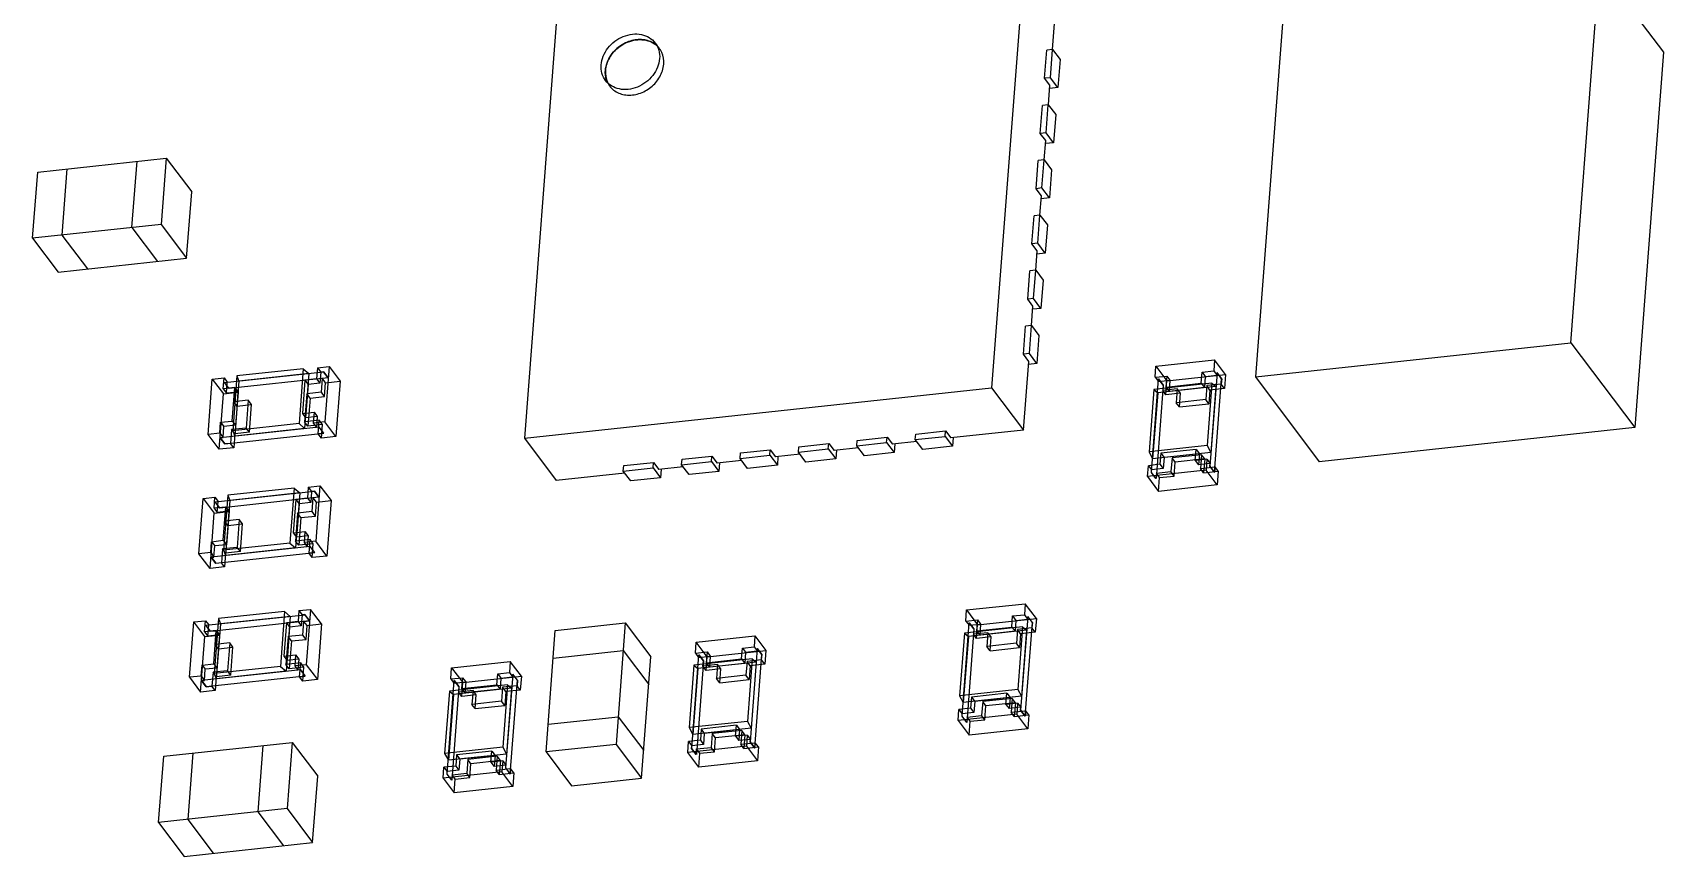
# Model space of a CAD drawing. Header units: millimetres. Extents: x 0 to 594, y 0 to 420.
# Drawn here: x 91.92 to 105, y 117.7 to 124.31 of the extents above; entities that cross this region are included whole.
import ezdxf

# ---------------------------------------------------------------- set-up
doc = ezdxf.new("R2010")
doc.units = ezdxf.units.MM
doc.header["$LTSCALE"] = 32.67
doc.layers.get('0').update_dxf_attribs({"linetype": 'CONTINUOUS'})

msp = doc.modelspace()

# ---------------------------------------------------------------- linework, layer by layer
at = {"color": 7, "linetype": 'CONTINUOUS'}
for p, q in [((99.885, 125), (99.614, 121.456)), ((104.261, 121.816), (104.492, 124.828)), ((104.492, 124.828), (105.004, 124.148)), ((96.136, 124.595), (95.865, 121.052)), ((100.104, 124.169), (100.141, 124.66)), ((101.961, 124.554), (101.731, 121.543)), ((100.039, 123.939), (100.056, 124.165)), ((100.103, 124.17), (100.056, 124.165)), ((100.086, 123.944), (100.103, 124.17)), ((100.103, 124.17), (100.163, 124.091)), ((100.163, 124.091), (100.146, 123.865)), ((105.004, 124.148), (104.774, 121.137)), ((100.086, 123.944), (100.039, 123.939)), ((100.082, 123.883), (100.039, 123.939)), ((100.146, 123.865), (100.086, 123.944)), ((100.07, 123.727), (100.082, 123.883)), ((100.146, 123.865), (100.08, 123.858)), ((100.005, 123.496), (100.023, 123.722)), ((100.069, 123.727), (100.023, 123.722)), ((100.052, 123.501), (100.069, 123.727)), ((100.069, 123.727), (100.129, 123.648)), ((100.129, 123.648), (100.112, 123.422)), ((100.052, 123.501), (100.005, 123.496)), ((100.048, 123.44), (100.005, 123.496)), ((100.036, 123.284), (100.048, 123.44)), ((100.112, 123.422), (100.046, 123.415)), ((100.112, 123.422), (100.052, 123.501)), ((91.96, 123.187), (92.991, 123.299)), ((92.716, 122.742), (92.757, 123.273)), ((92.991, 123.299), (92.95, 122.767)), ((92.991, 123.299), (93.196, 123.027)), ((99.971, 123.053), (99.989, 123.279)), ((100.036, 123.284), (99.989, 123.279)), ((100.018, 123.059), (100.036, 123.284)), ((100.036, 123.284), (100.095, 123.205)), ((91.919, 122.656), (91.96, 123.187)), ((92.194, 123.213), (92.153, 122.681)), ((100.095, 123.205), (100.078, 122.979)), ((93.155, 122.496), (93.196, 123.027)), ((100.018, 123.059), (99.971, 123.053)), ((100.014, 122.997), (99.971, 123.053)), ((100.078, 122.979), (100.018, 123.059)), ((100.002, 122.841), (100.014, 122.997)), ((100.078, 122.979), (100.012, 122.972)), ((92.95, 122.767), (91.919, 122.656)), ((92.716, 122.742), (92.921, 122.47)), ((92.95, 122.767), (93.155, 122.496)), ((99.938, 122.611), (99.955, 122.836)), ((100.002, 122.841), (99.955, 122.836)), ((99.984, 122.616), (100.002, 122.841)), ((100.002, 122.841), (100.062, 122.762)), ((100.062, 122.762), (100.044, 122.536)), ((91.919, 122.656), (92.124, 122.384)), ((92.153, 122.681), (92.359, 122.41)), ((99.984, 122.616), (99.938, 122.611)), ((99.98, 122.554), (99.938, 122.611)), ((100.044, 122.536), (99.984, 122.616)), ((92.124, 122.384), (93.155, 122.496)), ((99.968, 122.398), (99.98, 122.554)), ((100.044, 122.536), (99.978, 122.529)), ((99.904, 122.168), (99.921, 122.394)), ((99.968, 122.399), (99.921, 122.394)), ((99.951, 122.173), (99.968, 122.399)), ((99.968, 122.399), (100.028, 122.319)), ((100.028, 122.319), (100.01, 122.093)), ((99.951, 122.173), (99.904, 122.168)), ((99.946, 122.111), (99.904, 122.168)), ((99.934, 121.955), (99.946, 122.111)), ((100.01, 122.093), (99.945, 122.086)), ((100.01, 122.093), (99.951, 122.173)), ((99.934, 121.956), (99.887, 121.951)), ((99.917, 121.73), (99.934, 121.956)), ((99.934, 121.956), (99.994, 121.876)), ((99.87, 121.725), (99.887, 121.951)), ((99.994, 121.876), (99.976, 121.651)), ((99.917, 121.73), (99.87, 121.725)), ((99.913, 121.668), (99.87, 121.725)), ((99.976, 121.651), (99.917, 121.73)), ((101.731, 121.543), (104.261, 121.816)), ((104.261, 121.816), (104.774, 121.137)), ((93.458, 121.498), (94.253, 121.583)), ((94.09, 121.609), (93.559, 121.552)), ((94.136, 121.57), (93.575, 121.509)), ((94.09, 121.609), (94.057, 121.168)), ((94.09, 121.609), (94.136, 121.57)), ((94.136, 121.57), (94.102, 121.129)), ((94.231, 121.582), (94.224, 121.493)), ((94.253, 121.584), (94.231, 121.582)), ((94.29, 121.535), (94.253, 121.584)), ((94.253, 121.583), (94.29, 121.535)), ((99.87, 121.117), (99.913, 121.668)), ((99.976, 121.651), (99.911, 121.643)), ((101.423, 121.578), (101.365, 120.826)), ((101.424, 121.578), (101.422, 121.556)), ((101.46, 121.529), (101.423, 121.578)), ((101.461, 121.529), (101.424, 121.578)), ((93.458, 121.499), (93.481, 121.501)), ((93.495, 121.45), (93.458, 121.499)), ((93.495, 121.449), (93.458, 121.498)), ((93.474, 121.412), (93.481, 121.501)), ((94.29, 121.535), (93.495, 121.449)), ((93.541, 121.455), (93.495, 121.45)), ((93.559, 121.552), (93.526, 121.111)), ((93.541, 121.455), (93.533, 121.344)), ((93.575, 121.509), (93.542, 121.068)), ((93.559, 121.552), (93.575, 121.509)), ((94.13, 121.483), (94.11, 121.216)), ((94.224, 121.493), (94.13, 121.483)), ((94.236, 121.42), (94.244, 121.53)), ((94.29, 121.535), (94.244, 121.53)), ((95.865, 121.052), (99.614, 121.456)), ((99.614, 121.456), (99.87, 121.117)), ((100.915, 121.443), (100.877, 120.941)), ((100.897, 120.776), (100.954, 121.527)), ((101.382, 121.493), (100.915, 121.443)), ((100.915, 121.443), (100.947, 121.416)), ((100.991, 121.478), (100.934, 120.727)), ((101.414, 121.467), (100.947, 121.416)), ((100.953, 121.527), (100.952, 121.506)), ((100.952, 121.506), (101.045, 121.516)), ((100.99, 121.478), (100.953, 121.527)), ((100.954, 121.527), (100.991, 121.478)), ((100.99, 121.478), (100.987, 121.435)), ((101.104, 121.447), (100.987, 121.435)), ((101.045, 121.516), (101.039, 121.427)), ((101.322, 121.458), (101.039, 121.427)), ((101.104, 121.447), (101.096, 121.336)), ((101.329, 121.546), (101.322, 121.458)), ((101.329, 121.546), (101.422, 121.556)), ((101.34, 121.473), (101.332, 121.362)), ((101.457, 121.485), (101.34, 121.473)), ((101.382, 121.493), (101.343, 120.992)), ((101.414, 121.467), (101.373, 120.937)), ((101.382, 121.493), (101.414, 121.467)), ((101.402, 120.777), (101.46, 121.529)), ((101.461, 121.529), (101.457, 121.485)), ((101.731, 121.543), (102.243, 120.863)), ((93.568, 121.422), (93.474, 121.412)), ((93.65, 121.356), (93.533, 121.344)), ((93.568, 121.422), (93.547, 121.155)), ((93.65, 121.356), (93.633, 121.133)), ((94.119, 121.407), (94.101, 121.184)), ((94.236, 121.42), (94.119, 121.407)), ((100.947, 121.416), (100.906, 120.887)), ((101.332, 121.362), (101.096, 121.336)), ((94.219, 121.197), (94.101, 121.184)), ((94.203, 121.226), (94.11, 121.216)), ((94.203, 121.226), (94.197, 121.137)), ((94.21, 121.086), (94.219, 121.197)), ((94.219, 121.141), (93.424, 121.055)), ((93.424, 121.054), (93.447, 121.056)), ((93.424, 121.055), (93.461, 121.006)), ((93.461, 121.005), (93.424, 121.054)), ((93.447, 121.056), (93.454, 121.145)), ((93.547, 121.155), (93.454, 121.145)), ((93.461, 121.006), (94.256, 121.092)), ((93.516, 121.121), (93.507, 121.01)), ((93.633, 121.133), (93.516, 121.121)), ((94.057, 121.168), (93.526, 121.111)), ((93.526, 121.111), (93.542, 121.068)), ((94.102, 121.129), (93.542, 121.068)), ((94.057, 121.168), (94.102, 121.129)), ((94.219, 121.14), (94.197, 121.137)), ((94.256, 121.091), (94.21, 121.086)), ((94.256, 121.092), (94.219, 121.141)), ((94.256, 121.091), (94.219, 121.14)), ((95.865, 121.052), (96.121, 120.712)), ((98.536, 121.034), (98.775, 121.06)), ((98.772, 121.016), (98.775, 121.06)), ((98.775, 121.06), (98.818, 121.003)), ((99.002, 121.04), (99.005, 121.085)), ((99.002, 121.04), (99.241, 121.066)), ((99.062, 120.961), (99.002, 121.04)), ((99.005, 121.085), (99.244, 121.11)), ((99.241, 121.066), (99.244, 121.11)), ((99.241, 121.066), (99.301, 120.987)), ((99.244, 121.11), (99.287, 121.054)), ((99.87, 121.117), (99.287, 121.054)), ((99.306, 121.056), (99.301, 120.987)), ((104.774, 121.137), (102.243, 120.863)), ((93.507, 121.01), (93.461, 121.005)), ((97.131, 120.882), (97.37, 120.908)), ((97.366, 120.864), (97.37, 120.908)), ((97.37, 120.908), (97.412, 120.851)), ((97.596, 120.889), (97.599, 120.933)), ((97.596, 120.889), (97.835, 120.914)), ((97.599, 120.933), (97.838, 120.959)), ((97.835, 120.914), (97.838, 120.959)), ((97.835, 120.914), (97.895, 120.835)), ((97.838, 120.959), (97.881, 120.902)), ((98.077, 120.923), (97.881, 120.902)), ((98.064, 120.939), (98.068, 120.983)), ((98.064, 120.939), (98.303, 120.965)), ((98.124, 120.86), (98.064, 120.939)), ((98.068, 120.983), (98.307, 121.009)), ((98.303, 120.965), (98.307, 121.009)), ((98.303, 120.965), (98.363, 120.886)), ((98.307, 121.009), (98.35, 120.953)), ((98.545, 120.974), (98.35, 120.953)), ((98.369, 120.955), (98.363, 120.886)), ((98.533, 120.99), (98.536, 121.034)), ((98.533, 120.99), (98.772, 121.016)), ((98.593, 120.91), (98.533, 120.99)), ((98.832, 120.936), (98.593, 120.91)), ((98.772, 121.016), (98.832, 120.936)), ((99.014, 121.024), (98.818, 121.003)), ((98.837, 121.005), (98.832, 120.936)), ((99.301, 120.987), (99.062, 120.961)), ((101.343, 120.992), (100.877, 120.941)), ((100.877, 120.941), (100.906, 120.887)), ((101.373, 120.937), (100.906, 120.887)), ((101.281, 120.926), (100.998, 120.896)), ((101.298, 120.919), (101.062, 120.894)), ((101.281, 120.926), (101.274, 120.838)), ((101.298, 120.919), (101.289, 120.808)), ((101.343, 120.992), (101.373, 120.937)), ((96.658, 120.787), (96.662, 120.832)), ((96.658, 120.787), (96.898, 120.813)), ((96.718, 120.708), (96.658, 120.787)), ((96.662, 120.832), (96.901, 120.857)), ((96.898, 120.813), (96.901, 120.857)), ((96.898, 120.813), (96.957, 120.734)), ((96.901, 120.857), (96.944, 120.801)), ((97.139, 120.822), (96.944, 120.801)), ((96.963, 120.803), (96.957, 120.734)), ((97.127, 120.838), (97.131, 120.882)), ((97.127, 120.838), (97.366, 120.864)), ((97.187, 120.759), (97.127, 120.838)), ((97.426, 120.784), (97.187, 120.759)), ((97.366, 120.864), (97.426, 120.784)), ((97.608, 120.873), (97.412, 120.851)), ((97.431, 120.853), (97.426, 120.784)), ((97.656, 120.809), (97.596, 120.889)), ((97.895, 120.835), (97.656, 120.809)), ((97.9, 120.904), (97.895, 120.835)), ((98.363, 120.886), (98.124, 120.86)), ((100.896, 120.776), (100.898, 120.797)), ((100.991, 120.807), (100.898, 120.797)), ((100.936, 120.77), (101.053, 120.783)), ((100.998, 120.896), (100.991, 120.807)), ((101.062, 120.894), (101.053, 120.783)), ((101.368, 120.848), (101.274, 120.838)), ((101.289, 120.808), (101.407, 120.821)), ((101.365, 120.826), (101.402, 120.777)), ((101.366, 120.826), (101.368, 120.848)), ((101.403, 120.778), (101.366, 120.826)), ((101.407, 120.821), (101.403, 120.778)), ((94.017, 120.651), (93.486, 120.594)), ((94.017, 120.651), (93.983, 120.21)), ((94.017, 120.651), (94.063, 120.612)), ((96.671, 120.771), (96.121, 120.712)), ((96.957, 120.734), (96.718, 120.708)), ((100.933, 120.727), (100.896, 120.776)), ((100.934, 120.727), (100.897, 120.776)), ((100.936, 120.77), (100.933, 120.727)), ((93.385, 120.54), (94.18, 120.626)), ((93.385, 120.541), (93.408, 120.543)), ((93.422, 120.492), (93.385, 120.541)), ((93.422, 120.491), (93.385, 120.54)), ((93.401, 120.455), (93.408, 120.543)), ((94.217, 120.577), (93.422, 120.491)), ((93.486, 120.594), (93.452, 120.153)), ((93.502, 120.552), (93.468, 120.11)), ((93.486, 120.594), (93.502, 120.552)), ((94.063, 120.612), (93.502, 120.552)), ((94.063, 120.612), (94.029, 120.171)), ((94.057, 120.525), (94.036, 120.258)), ((94.151, 120.535), (94.057, 120.525)), ((94.157, 120.624), (94.151, 120.535)), ((94.18, 120.626), (94.157, 120.624)), ((94.162, 120.462), (94.171, 120.573)), ((94.217, 120.578), (94.171, 120.573)), ((94.18, 120.626), (94.217, 120.577)), ((94.217, 120.578), (94.18, 120.626)), ((93.495, 120.465), (93.401, 120.455)), ((93.468, 120.497), (93.422, 120.492)), ((93.468, 120.497), (93.459, 120.386)), ((93.577, 120.399), (93.459, 120.386)), ((93.495, 120.465), (93.474, 120.197)), ((93.577, 120.399), (93.56, 120.175)), ((94.045, 120.449), (94.028, 120.226)), ((94.162, 120.462), (94.045, 120.449)), ((94.13, 120.268), (94.036, 120.258)), ((94.13, 120.268), (94.123, 120.179)), ((94.146, 120.183), (93.351, 120.097)), ((93.374, 120.098), (93.38, 120.187)), ((93.474, 120.197), (93.38, 120.187)), ((93.388, 120.048), (94.183, 120.134)), ((93.442, 120.163), (93.434, 120.052)), ((93.56, 120.175), (93.442, 120.163)), ((93.983, 120.21), (93.452, 120.153)), ((93.452, 120.153), (93.468, 120.11)), ((94.029, 120.171), (93.468, 120.11)), ((93.983, 120.21), (94.029, 120.171)), ((94.145, 120.239), (94.028, 120.226)), ((94.146, 120.182), (94.123, 120.179)), ((94.137, 120.128), (94.145, 120.239)), ((94.183, 120.133), (94.137, 120.128)), ((94.183, 120.134), (94.146, 120.183)), ((94.183, 120.133), (94.146, 120.182)), ((93.351, 120.096), (93.374, 120.098)), ((93.351, 120.097), (93.388, 120.048)), ((93.388, 120.047), (93.351, 120.096)), ((93.434, 120.052), (93.388, 120.047)), ((93.309, 119.55), (94.104, 119.635)), ((93.41, 119.604), (93.377, 119.163)), ((93.941, 119.661), (93.41, 119.604)), ((93.41, 119.604), (93.426, 119.561)), ((93.987, 119.622), (93.426, 119.561)), ((93.941, 119.661), (93.908, 119.22)), ((93.941, 119.661), (93.987, 119.622)), ((93.987, 119.622), (93.953, 119.181)), ((94.082, 119.634), (94.075, 119.545)), ((94.104, 119.636), (94.082, 119.634)), ((94.141, 119.587), (94.104, 119.636)), ((94.104, 119.635), (94.141, 119.587)), ((99.809, 119.59), (99.903, 119.6)), ((99.904, 119.622), (99.846, 118.87)), ((99.905, 119.622), (99.903, 119.6)), ((99.941, 119.573), (99.904, 119.622)), ((99.942, 119.573), (99.905, 119.622)), ((93.309, 119.551), (93.332, 119.553)), ((93.346, 119.502), (93.309, 119.551)), ((93.346, 119.501), (93.309, 119.55)), ((93.325, 119.464), (93.332, 119.553)), ((93.419, 119.475), (93.325, 119.464)), ((94.141, 119.587), (93.346, 119.501)), ((93.346, 119.502), (93.392, 119.507)), ((93.392, 119.507), (93.384, 119.396)), ((93.426, 119.561), (93.393, 119.12)), ((93.419, 119.475), (93.398, 119.207)), ((93.981, 119.535), (93.961, 119.268)), ((94.087, 119.472), (93.97, 119.459)), ((94.075, 119.545), (93.981, 119.535)), ((94.087, 119.472), (94.095, 119.582)), ((94.095, 119.582), (94.141, 119.587)), ((96.039, 118.534), (96.113, 119.509)), ((96.113, 119.509), (96.675, 119.57)), ((96.675, 119.57), (96.601, 118.595)), ((96.675, 119.57), (96.881, 119.298)), ((99.396, 119.487), (99.357, 118.985)), ((99.378, 118.82), (99.435, 119.571)), ((99.863, 119.537), (99.396, 119.487)), ((99.396, 119.487), (99.428, 119.46)), ((99.472, 119.522), (99.415, 118.771)), ((99.894, 119.511), (99.428, 119.46)), ((99.434, 119.571), (99.433, 119.55)), ((99.433, 119.55), (99.526, 119.56)), ((99.471, 119.522), (99.434, 119.571)), ((99.435, 119.571), (99.472, 119.522)), ((99.471, 119.522), (99.468, 119.478)), ((99.585, 119.491), (99.468, 119.478)), ((99.526, 119.56), (99.52, 119.471)), ((99.803, 119.502), (99.52, 119.471)), ((99.585, 119.491), (99.577, 119.38)), ((99.809, 119.59), (99.803, 119.502)), ((99.821, 119.517), (99.813, 119.406)), ((99.938, 119.529), (99.821, 119.517)), ((99.863, 119.537), (99.824, 119.036)), ((99.894, 119.511), (99.854, 118.981)), ((99.863, 119.537), (99.894, 119.511)), ((99.883, 118.821), (99.941, 119.573)), ((99.942, 119.573), (99.938, 119.529)), ((93.501, 119.409), (93.384, 119.396)), ((93.501, 119.409), (93.484, 119.185)), ((93.97, 119.459), (93.952, 119.236)), ((96.096, 119.287), (96.659, 119.348)), ((96.659, 119.348), (96.864, 119.076)), ((97.64, 119.334), (97.734, 119.344)), ((97.734, 119.365), (97.677, 118.614)), ((97.735, 119.365), (97.734, 119.344)), ((97.771, 119.316), (97.734, 119.365)), ((97.772, 119.316), (97.735, 119.365)), ((99.428, 119.46), (99.387, 118.931)), ((99.813, 119.406), (99.577, 119.38)), ((93.398, 119.207), (93.305, 119.197)), ((93.908, 119.22), (93.377, 119.163)), ((93.908, 119.22), (93.953, 119.181)), ((94.07, 119.249), (93.952, 119.236)), ((94.054, 119.278), (93.961, 119.268)), ((94.054, 119.278), (94.048, 119.189)), ((94.061, 119.138), (94.07, 119.249)), ((96.806, 118.323), (96.881, 119.298)), ((97.226, 119.23), (97.188, 118.729)), ((97.208, 118.563), (97.266, 119.314)), ((97.693, 119.281), (97.226, 119.23)), ((97.226, 119.23), (97.258, 119.204)), ((97.303, 119.265), (97.245, 118.514)), ((97.725, 119.254), (97.258, 119.204)), ((97.265, 119.314), (97.263, 119.293)), ((97.263, 119.293), (97.357, 119.303)), ((97.302, 119.265), (97.265, 119.314)), ((97.266, 119.314), (97.303, 119.265)), ((97.298, 119.222), (97.302, 119.265)), ((97.415, 119.235), (97.298, 119.222)), ((97.357, 119.303), (97.35, 119.215)), ((97.633, 119.245), (97.35, 119.215)), ((97.415, 119.235), (97.407, 119.124)), ((97.64, 119.334), (97.633, 119.245)), ((97.652, 119.26), (97.643, 119.149)), ((97.769, 119.273), (97.652, 119.26)), ((97.693, 119.281), (97.655, 118.779)), ((97.725, 119.254), (97.684, 118.724)), ((97.693, 119.281), (97.725, 119.254)), ((97.714, 118.565), (97.771, 119.316)), ((97.769, 119.273), (97.772, 119.316)), ((94.07, 119.193), (93.275, 119.107)), ((93.275, 119.106), (93.298, 119.108)), ((93.275, 119.107), (93.312, 119.058)), ((93.312, 119.057), (93.275, 119.106)), ((93.298, 119.108), (93.305, 119.197)), ((93.312, 119.058), (94.107, 119.144)), ((93.367, 119.173), (93.358, 119.062)), ((93.484, 119.185), (93.367, 119.173)), ((93.377, 119.163), (93.393, 119.12)), ((93.953, 119.181), (93.393, 119.12)), ((94.07, 119.192), (94.048, 119.189)), ((94.061, 119.138), (94.107, 119.143)), ((94.107, 119.144), (94.07, 119.193)), ((94.107, 119.143), (94.07, 119.192)), ((95.246, 118.356), (95.303, 119.107)), ((95.302, 119.107), (95.3, 119.086)), ((95.3, 119.086), (95.394, 119.096)), ((95.339, 119.058), (95.302, 119.107)), ((95.303, 119.107), (95.34, 119.058)), ((95.394, 119.096), (95.387, 119.007)), ((95.677, 119.126), (95.67, 119.038)), ((95.677, 119.126), (95.771, 119.136)), ((95.772, 119.158), (95.714, 118.406)), ((95.751, 118.357), (95.809, 119.109)), ((95.773, 119.158), (95.771, 119.136)), ((95.809, 119.109), (95.772, 119.158)), ((95.81, 119.109), (95.773, 119.158)), ((95.81, 119.109), (95.806, 119.065)), ((97.258, 119.204), (97.218, 118.674)), ((97.643, 119.149), (97.407, 119.124)), ((93.312, 119.057), (93.358, 119.062)), ((95.264, 119.023), (95.225, 118.521)), ((95.296, 118.996), (95.255, 118.467)), ((95.73, 119.073), (95.264, 119.023)), ((95.264, 119.023), (95.296, 118.996)), ((95.34, 119.058), (95.282, 118.307)), ((95.762, 119.047), (95.296, 118.996)), ((95.339, 119.058), (95.336, 119.014)), ((95.453, 119.027), (95.336, 119.014)), ((95.67, 119.038), (95.387, 119.007)), ((95.453, 119.027), (95.444, 118.916)), ((95.689, 119.053), (95.681, 118.942)), ((95.806, 119.065), (95.689, 119.053)), ((95.73, 119.073), (95.692, 118.572)), ((95.762, 119.047), (95.722, 118.517)), ((95.73, 119.073), (95.762, 119.047)), ((99.824, 119.036), (99.357, 118.985)), ((99.357, 118.985), (99.387, 118.931)), ((99.854, 118.981), (99.387, 118.931)), ((99.762, 118.97), (99.479, 118.94)), ((99.779, 118.963), (99.543, 118.938)), ((99.762, 118.97), (99.755, 118.882)), ((99.779, 118.963), (99.77, 118.852)), ((99.824, 119.036), (99.854, 118.981)), ((95.681, 118.942), (95.444, 118.916)), ((96.055, 118.756), (96.618, 118.817)), ((96.618, 118.817), (96.823, 118.545)), ((99.377, 118.82), (99.378, 118.841)), ((99.414, 118.771), (99.377, 118.82)), ((99.472, 118.851), (99.378, 118.841)), ((99.415, 118.771), (99.378, 118.82)), ((99.417, 118.814), (99.414, 118.771)), ((99.417, 118.814), (99.534, 118.827)), ((99.479, 118.94), (99.472, 118.851)), ((99.543, 118.938), (99.534, 118.827)), ((99.849, 118.892), (99.755, 118.882)), ((99.77, 118.852), (99.888, 118.865)), ((99.846, 118.87), (99.883, 118.821)), ((99.847, 118.87), (99.849, 118.892)), ((99.884, 118.822), (99.847, 118.87)), ((99.888, 118.865), (99.884, 118.822)), ((97.655, 118.779), (97.188, 118.729)), ((97.188, 118.729), (97.218, 118.674)), ((97.684, 118.724), (97.218, 118.674)), ((97.592, 118.714), (97.309, 118.683)), ((97.609, 118.706), (97.373, 118.681)), ((97.592, 118.714), (97.586, 118.625)), ((97.609, 118.706), (97.601, 118.596)), ((97.655, 118.779), (97.684, 118.724)), ((92.971, 118.499), (94.002, 118.611)), ((93.767, 118.585), (93.727, 118.054)), ((94.002, 118.611), (93.961, 118.079)), ((94.002, 118.611), (94.207, 118.339)), ((95.692, 118.572), (95.225, 118.521)), ((95.692, 118.572), (95.722, 118.517)), ((96.601, 118.595), (96.039, 118.534)), ((96.601, 118.595), (96.806, 118.323)), ((97.207, 118.563), (97.209, 118.584)), ((97.244, 118.514), (97.207, 118.563)), ((97.245, 118.514), (97.208, 118.563)), ((97.303, 118.595), (97.209, 118.584)), ((97.244, 118.514), (97.247, 118.558)), ((97.247, 118.558), (97.365, 118.57)), ((97.309, 118.683), (97.303, 118.595)), ((97.373, 118.681), (97.365, 118.57)), ((97.679, 118.635), (97.586, 118.625)), ((97.601, 118.596), (97.718, 118.608)), ((97.677, 118.614), (97.714, 118.565)), ((97.678, 118.614), (97.679, 118.635)), ((97.715, 118.565), (97.678, 118.614)), ((97.715, 118.565), (97.718, 118.608)), ((92.93, 117.968), (92.971, 118.499)), ((93.205, 118.525), (93.164, 117.993)), ((95.225, 118.521), (95.255, 118.467)), ((95.722, 118.517), (95.255, 118.467)), ((95.347, 118.476), (95.34, 118.387)), ((95.63, 118.506), (95.347, 118.476)), ((95.411, 118.474), (95.402, 118.363)), ((95.647, 118.499), (95.411, 118.474)), ((95.63, 118.506), (95.623, 118.418)), ((95.717, 118.428), (95.623, 118.418)), ((95.647, 118.499), (95.638, 118.388)), ((95.715, 118.406), (95.717, 118.428)), ((96.039, 118.534), (96.244, 118.263)), ((94.166, 117.807), (94.207, 118.339)), ((95.245, 118.356), (95.246, 118.377)), ((95.282, 118.307), (95.245, 118.356)), ((95.34, 118.387), (95.246, 118.377)), ((95.282, 118.307), (95.246, 118.356)), ((95.285, 118.35), (95.282, 118.307)), ((95.285, 118.35), (95.402, 118.363)), ((95.638, 118.388), (95.755, 118.401)), ((95.714, 118.406), (95.751, 118.357)), ((95.752, 118.358), (95.715, 118.406)), ((95.755, 118.401), (95.752, 118.358)), ((96.244, 118.263), (96.806, 118.323)), ((93.961, 118.079), (92.93, 117.968)), ((93.727, 118.054), (93.932, 117.782)), ((93.961, 118.079), (94.166, 117.807)), ((92.93, 117.968), (93.135, 117.696)), ((93.164, 117.993), (93.369, 117.721)), ((93.135, 117.696), (94.166, 117.807))]:
    msp.add_line(p, q, dxfattribs=at)
at = {"color": 6, "linetype": 'CONTINUOUS'}
for p, q in [((94.205, 121.616), (94.198, 121.528)), ((94.205, 121.616), (94.298, 121.626)), ((94.205, 121.616), (94.231, 121.582)), ((94.298, 121.626), (94.264, 121.182)), ((94.298, 121.626), (94.387, 121.509)), ((100.926, 121.54), (100.933, 121.629)), ((100.933, 121.629), (101.403, 121.679)), ((100.933, 121.629), (101.021, 121.511)), ((101.296, 121.492), (101.303, 121.581)), ((101.303, 121.581), (101.396, 121.591)), ((101.303, 121.581), (101.329, 121.546)), ((101.403, 121.679), (101.396, 121.591)), ((101.396, 121.591), (101.422, 121.556)), ((101.492, 121.562), (101.403, 121.679)), ((93.327, 121.081), (93.361, 121.525)), ((93.361, 121.525), (93.455, 121.535)), ((93.361, 121.525), (93.45, 121.407)), ((93.448, 121.447), (93.455, 121.535)), ((93.542, 121.457), (93.448, 121.447)), ((93.448, 121.447), (93.474, 121.412)), ((93.455, 121.535), (93.481, 121.501)), ((93.521, 121.189), (93.542, 121.457)), ((93.567, 121.42), (93.541, 121.455)), ((93.542, 121.457), (93.568, 121.422)), ((94.104, 121.518), (94.084, 121.25)), ((94.198, 121.528), (94.104, 121.518)), ((94.104, 121.518), (94.13, 121.483)), ((94.198, 121.528), (94.224, 121.493)), ((94.27, 121.496), (94.244, 121.53)), ((94.262, 121.385), (94.27, 121.496)), ((94.27, 121.496), (94.387, 121.509)), ((94.387, 121.509), (94.353, 121.064)), ((100.926, 121.54), (101.019, 121.55)), ((100.926, 121.54), (100.952, 121.506)), ((101.013, 121.4), (100.987, 121.435)), ((101.019, 121.55), (101.013, 121.462)), ((101.013, 121.4), (101.021, 121.511)), ((101.013, 121.462), (101.296, 121.492)), ((101.013, 121.462), (101.039, 121.427)), ((101.019, 121.55), (101.045, 121.516)), ((101.021, 121.511), (101.492, 121.562)), ((101.13, 121.413), (101.104, 121.447)), ((101.296, 121.492), (101.322, 121.458)), ((101.366, 121.438), (101.34, 121.473)), ((101.366, 121.438), (101.358, 121.328)), ((101.483, 121.451), (101.366, 121.438)), ((101.483, 121.451), (101.457, 121.485)), ((101.492, 121.562), (101.483, 121.451)), ((93.416, 120.963), (93.45, 121.407)), ((93.45, 121.407), (93.567, 121.42)), ((93.559, 121.309), (93.533, 121.344)), ((93.567, 121.42), (93.559, 121.309)), ((93.559, 121.309), (93.676, 121.322)), ((93.676, 121.322), (93.65, 121.356)), ((93.659, 121.099), (93.676, 121.322)), ((94.145, 121.373), (94.119, 121.407)), ((94.145, 121.373), (94.127, 121.149)), ((94.145, 121.373), (94.262, 121.385)), ((94.262, 121.385), (94.236, 121.42)), ((101.13, 121.413), (101.013, 121.4)), ((101.122, 121.302), (101.096, 121.336)), ((101.122, 121.302), (101.13, 121.413)), ((101.122, 121.302), (101.358, 121.328)), ((101.358, 121.328), (101.332, 121.362)), ((93.421, 121.091), (93.428, 121.179)), ((93.428, 121.179), (93.521, 121.189)), ((93.428, 121.179), (93.454, 121.145)), ((93.521, 121.189), (93.547, 121.155)), ((94.084, 121.25), (94.177, 121.26)), ((94.084, 121.25), (94.11, 121.216)), ((94.127, 121.149), (94.101, 121.184)), ((94.177, 121.26), (94.171, 121.172)), ((94.264, 121.182), (94.171, 121.172)), ((94.171, 121.172), (94.197, 121.137)), ((94.177, 121.26), (94.203, 121.226)), ((94.245, 121.162), (94.219, 121.197)), ((94.353, 121.064), (94.264, 121.182)), ((93.421, 121.091), (93.327, 121.081)), ((93.416, 120.963), (93.327, 121.081)), ((93.421, 121.091), (93.447, 121.056)), ((93.542, 121.086), (93.516, 121.121)), ((93.542, 121.086), (93.533, 120.975)), ((93.659, 121.099), (93.542, 121.086)), ((93.659, 121.099), (93.633, 121.133)), ((94.245, 121.162), (94.127, 121.149)), ((94.236, 121.051), (94.21, 121.086)), ((94.236, 121.051), (94.245, 121.162)), ((94.353, 121.064), (94.236, 121.051)), ((93.533, 120.975), (93.416, 120.963)), ((93.533, 120.975), (93.507, 121.01)), ((100.972, 120.93), (100.965, 120.842)), ((101.255, 120.961), (100.972, 120.93)), ((100.972, 120.93), (100.998, 120.896)), ((101.248, 120.872), (101.255, 120.961)), ((101.255, 120.961), (101.281, 120.926)), ((101.324, 120.885), (101.298, 120.919)), ((100.865, 120.743), (100.872, 120.831)), ((101.335, 120.794), (100.865, 120.743)), ((100.965, 120.842), (100.872, 120.831)), ((100.872, 120.831), (100.898, 120.797)), ((100.965, 120.842), (100.991, 120.807)), ((101.079, 120.748), (101.053, 120.783)), ((101.088, 120.859), (101.062, 120.894)), ((101.079, 120.748), (101.088, 120.859)), ((101.324, 120.885), (101.088, 120.859)), ((101.342, 120.882), (101.248, 120.872)), ((101.248, 120.872), (101.274, 120.838)), ((101.315, 120.774), (101.289, 120.808)), ((101.324, 120.885), (101.315, 120.774)), ((101.315, 120.774), (101.433, 120.787)), ((101.342, 120.882), (101.335, 120.794)), ((101.424, 120.676), (101.335, 120.794)), ((101.342, 120.882), (101.368, 120.848)), ((101.433, 120.787), (101.407, 120.821)), ((101.433, 120.787), (101.424, 120.676)), ((94.131, 120.658), (94.125, 120.57)), ((94.131, 120.658), (94.225, 120.669)), ((94.131, 120.658), (94.157, 120.624)), ((94.225, 120.669), (94.191, 120.224)), ((94.225, 120.669), (94.314, 120.551)), ((100.865, 120.743), (100.954, 120.625)), ((100.962, 120.736), (100.936, 120.77)), ((100.954, 120.625), (100.962, 120.736)), ((101.424, 120.676), (100.954, 120.625)), ((100.962, 120.736), (101.079, 120.748)), ((93.254, 120.123), (93.288, 120.567)), ((93.288, 120.567), (93.382, 120.578)), ((93.288, 120.567), (93.377, 120.45)), ((93.375, 120.489), (93.382, 120.578)), ((93.382, 120.578), (93.408, 120.543)), ((94.031, 120.56), (94.01, 120.292)), ((94.125, 120.57), (94.031, 120.56)), ((94.031, 120.56), (94.057, 120.525)), ((94.125, 120.57), (94.151, 120.535)), ((94.197, 120.538), (94.171, 120.573)), ((94.188, 120.427), (94.197, 120.538)), ((94.197, 120.538), (94.314, 120.551)), ((94.314, 120.551), (94.28, 120.106)), ((93.343, 120.005), (93.377, 120.45)), ((93.469, 120.499), (93.375, 120.489)), ((93.375, 120.489), (93.401, 120.455)), ((93.377, 120.45), (93.494, 120.462)), ((93.448, 120.232), (93.469, 120.499)), ((93.485, 120.352), (93.459, 120.386)), ((93.494, 120.462), (93.468, 120.497)), ((93.469, 120.499), (93.495, 120.465)), ((93.494, 120.462), (93.485, 120.352)), ((93.603, 120.364), (93.577, 120.399)), ((94.071, 120.415), (94.045, 120.449)), ((94.071, 120.415), (94.054, 120.192)), ((94.071, 120.415), (94.188, 120.427)), ((94.188, 120.427), (94.162, 120.462)), ((93.485, 120.352), (93.603, 120.364)), ((93.586, 120.141), (93.603, 120.364)), ((94.01, 120.292), (94.104, 120.302)), ((94.01, 120.292), (94.036, 120.258)), ((94.104, 120.302), (94.097, 120.214)), ((94.104, 120.302), (94.13, 120.268)), ((93.348, 120.133), (93.254, 120.123)), ((93.343, 120.005), (93.254, 120.123)), ((93.348, 120.133), (93.354, 120.221)), ((93.348, 120.133), (93.374, 120.098)), ((93.354, 120.221), (93.448, 120.232)), ((93.354, 120.221), (93.38, 120.187)), ((93.468, 120.128), (93.442, 120.163)), ((93.448, 120.232), (93.474, 120.197)), ((93.468, 120.128), (93.46, 120.018)), ((93.586, 120.141), (93.468, 120.128)), ((93.586, 120.141), (93.56, 120.175)), ((94.054, 120.192), (94.028, 120.226)), ((94.171, 120.204), (94.054, 120.192)), ((94.191, 120.224), (94.097, 120.214)), ((94.097, 120.214), (94.123, 120.179)), ((94.163, 120.093), (94.137, 120.128)), ((94.171, 120.204), (94.145, 120.239)), ((94.163, 120.093), (94.171, 120.204)), ((94.28, 120.106), (94.191, 120.224)), ((93.46, 120.018), (93.343, 120.005)), ((93.46, 120.018), (93.434, 120.052)), ((94.28, 120.106), (94.163, 120.093)), ((94.056, 119.668), (94.049, 119.58)), ((94.056, 119.668), (94.149, 119.678)), ((94.056, 119.668), (94.082, 119.634)), ((94.149, 119.678), (94.115, 119.234)), ((94.238, 119.561), (94.149, 119.678)), ((99.407, 119.584), (99.413, 119.673)), ((99.413, 119.673), (99.884, 119.723)), ((99.413, 119.673), (99.502, 119.555)), ((99.502, 119.555), (99.973, 119.606)), ((99.777, 119.536), (99.783, 119.625)), ((99.783, 119.625), (99.877, 119.635)), ((99.783, 119.625), (99.809, 119.59)), ((99.884, 119.723), (99.877, 119.635)), ((99.877, 119.635), (99.903, 119.6)), ((99.973, 119.606), (99.884, 119.723)), ((99.973, 119.606), (99.964, 119.495)), ((93.178, 119.133), (93.212, 119.577)), ((93.212, 119.577), (93.306, 119.587)), ((93.301, 119.46), (93.212, 119.577)), ((93.299, 119.499), (93.306, 119.587)), ((93.393, 119.509), (93.299, 119.499)), ((93.299, 119.499), (93.325, 119.464)), ((93.301, 119.46), (93.418, 119.472)), ((93.306, 119.587), (93.332, 119.553)), ((93.372, 119.241), (93.393, 119.509)), ((93.418, 119.472), (93.392, 119.507)), ((93.393, 119.509), (93.419, 119.475)), ((93.418, 119.472), (93.41, 119.361)), ((93.955, 119.57), (93.935, 119.302)), ((94.049, 119.58), (93.955, 119.57)), ((93.955, 119.57), (93.981, 119.535)), ((94.049, 119.58), (94.075, 119.545)), ((94.113, 119.437), (94.087, 119.472)), ((94.121, 119.548), (94.095, 119.582)), ((94.113, 119.437), (94.121, 119.548)), ((94.121, 119.548), (94.238, 119.561)), ((94.238, 119.561), (94.204, 119.116)), ((99.407, 119.584), (99.5, 119.594)), ((99.407, 119.584), (99.433, 119.55)), ((99.494, 119.444), (99.468, 119.478)), ((99.5, 119.594), (99.494, 119.506)), ((99.494, 119.444), (99.502, 119.555)), ((99.494, 119.506), (99.777, 119.536)), ((99.494, 119.506), (99.52, 119.471)), ((99.5, 119.594), (99.526, 119.56)), ((99.611, 119.457), (99.585, 119.491)), ((99.777, 119.536), (99.803, 119.502)), ((99.847, 119.482), (99.821, 119.517)), ((99.847, 119.482), (99.839, 119.371)), ((99.964, 119.495), (99.847, 119.482)), ((99.964, 119.495), (99.938, 119.529)), ((93.267, 119.015), (93.301, 119.46)), ((93.41, 119.361), (93.384, 119.396)), ((93.41, 119.361), (93.527, 119.374)), ((93.527, 119.374), (93.501, 119.409)), ((93.51, 119.151), (93.527, 119.374)), ((93.996, 119.425), (93.97, 119.459)), ((93.996, 119.425), (93.978, 119.201)), ((93.996, 119.425), (94.113, 119.437)), ((97.237, 119.327), (97.244, 119.416)), ((97.237, 119.327), (97.331, 119.338)), ((97.244, 119.416), (97.714, 119.467)), ((97.333, 119.298), (97.244, 119.416)), ((97.331, 119.338), (97.324, 119.249)), ((97.331, 119.338), (97.357, 119.303)), ((97.333, 119.298), (97.803, 119.349)), ((97.607, 119.28), (97.614, 119.368)), ((97.614, 119.368), (97.708, 119.378)), ((97.614, 119.368), (97.64, 119.334)), ((97.714, 119.467), (97.708, 119.378)), ((97.708, 119.378), (97.734, 119.344)), ((97.714, 119.467), (97.803, 119.349)), ((97.803, 119.349), (97.795, 119.238)), ((99.611, 119.457), (99.494, 119.444)), ((99.603, 119.346), (99.577, 119.38)), ((99.603, 119.346), (99.611, 119.457)), ((99.603, 119.346), (99.839, 119.371)), ((99.839, 119.371), (99.813, 119.406)), ((93.272, 119.143), (93.279, 119.231)), ((93.279, 119.231), (93.372, 119.241)), ((93.279, 119.231), (93.305, 119.197)), ((93.372, 119.241), (93.398, 119.207)), ((93.935, 119.302), (94.028, 119.312)), ((93.935, 119.302), (93.961, 119.268)), ((93.978, 119.201), (93.952, 119.236)), ((94.096, 119.214), (93.978, 119.201)), ((94.028, 119.312), (94.022, 119.224)), ((94.115, 119.234), (94.022, 119.224)), ((94.022, 119.224), (94.048, 119.189)), ((94.028, 119.312), (94.054, 119.278)), ((94.096, 119.214), (94.07, 119.249)), ((94.087, 119.103), (94.096, 119.214)), ((94.115, 119.234), (94.204, 119.116)), ((95.274, 119.12), (95.281, 119.209)), ((95.281, 119.209), (95.752, 119.259)), ((95.281, 119.209), (95.37, 119.091)), ((95.752, 119.259), (95.745, 119.171)), ((95.841, 119.142), (95.752, 119.259)), ((97.237, 119.327), (97.263, 119.293)), ((97.324, 119.188), (97.298, 119.222)), ((97.324, 119.188), (97.333, 119.298)), ((97.324, 119.249), (97.607, 119.28)), ((97.324, 119.249), (97.35, 119.215)), ((97.441, 119.2), (97.415, 119.235)), ((97.607, 119.28), (97.633, 119.245)), ((97.678, 119.226), (97.652, 119.26)), ((97.678, 119.226), (97.669, 119.115)), ((97.795, 119.238), (97.678, 119.226)), ((97.795, 119.238), (97.769, 119.273)), ((93.272, 119.143), (93.178, 119.133)), ((93.178, 119.133), (93.267, 119.015)), ((93.272, 119.143), (93.298, 119.108)), ((93.393, 119.138), (93.367, 119.173)), ((93.393, 119.138), (93.384, 119.027)), ((93.51, 119.151), (93.393, 119.138)), ((93.51, 119.151), (93.484, 119.185)), ((94.087, 119.103), (94.061, 119.138)), ((94.204, 119.116), (94.087, 119.103)), ((95.274, 119.12), (95.368, 119.13)), ((95.274, 119.12), (95.3, 119.086)), ((95.368, 119.13), (95.361, 119.042)), ((95.362, 118.98), (95.37, 119.091)), ((95.368, 119.13), (95.394, 119.096)), ((95.37, 119.091), (95.841, 119.142)), ((95.645, 119.072), (95.651, 119.161)), ((95.651, 119.161), (95.745, 119.171)), ((95.651, 119.161), (95.677, 119.126)), ((95.745, 119.171), (95.771, 119.136)), ((95.841, 119.142), (95.832, 119.031)), ((97.441, 119.2), (97.324, 119.188)), ((97.433, 119.089), (97.407, 119.124)), ((97.433, 119.089), (97.441, 119.2)), ((97.433, 119.089), (97.669, 119.115)), ((97.669, 119.115), (97.643, 119.149)), ((93.384, 119.027), (93.267, 119.015)), ((93.384, 119.027), (93.358, 119.062)), ((95.362, 118.98), (95.336, 119.014)), ((95.361, 119.042), (95.645, 119.072)), ((95.361, 119.042), (95.387, 119.007)), ((95.479, 118.993), (95.362, 118.98)), ((95.479, 118.993), (95.453, 119.027)), ((95.47, 118.882), (95.479, 118.993)), ((95.645, 119.072), (95.67, 119.038)), ((95.715, 119.018), (95.689, 119.053)), ((95.715, 119.018), (95.707, 118.907)), ((95.832, 119.031), (95.715, 119.018)), ((95.832, 119.031), (95.806, 119.065)), ((99.453, 118.974), (99.446, 118.885)), ((99.736, 119.005), (99.453, 118.974)), ((99.453, 118.974), (99.479, 118.94)), ((99.729, 118.916), (99.736, 119.005)), ((99.736, 119.005), (99.762, 118.97)), ((99.805, 118.929), (99.779, 118.963)), ((95.47, 118.882), (95.444, 118.916)), ((95.47, 118.882), (95.707, 118.907)), ((95.707, 118.907), (95.681, 118.942)), ((99.346, 118.787), (99.352, 118.875)), ((99.816, 118.838), (99.346, 118.787)), ((99.446, 118.885), (99.352, 118.875)), ((99.352, 118.875), (99.378, 118.841)), ((99.443, 118.78), (99.417, 118.814)), ((99.446, 118.885), (99.472, 118.851)), ((99.56, 118.792), (99.534, 118.827)), ((99.569, 118.903), (99.543, 118.938)), ((99.56, 118.792), (99.569, 118.903)), ((99.805, 118.929), (99.569, 118.903)), ((99.823, 118.926), (99.729, 118.916)), ((99.729, 118.916), (99.755, 118.882)), ((99.796, 118.818), (99.77, 118.852)), ((99.805, 118.929), (99.796, 118.818)), ((99.796, 118.818), (99.914, 118.831)), ((99.823, 118.926), (99.816, 118.838)), ((99.905, 118.72), (99.816, 118.838)), ((99.823, 118.926), (99.849, 118.892)), ((99.914, 118.831), (99.888, 118.865)), ((99.914, 118.831), (99.905, 118.72)), ((97.283, 118.718), (97.277, 118.629)), ((97.566, 118.748), (97.283, 118.718)), ((97.283, 118.718), (97.309, 118.683)), ((97.56, 118.66), (97.566, 118.748)), ((97.566, 118.748), (97.592, 118.714)), ((97.635, 118.672), (97.609, 118.706)), ((99.346, 118.787), (99.435, 118.669)), ((99.435, 118.669), (99.443, 118.78)), ((99.905, 118.72), (99.435, 118.669)), ((99.443, 118.78), (99.56, 118.792)), ((97.176, 118.53), (97.183, 118.619)), ((97.647, 118.581), (97.176, 118.53)), ((97.277, 118.629), (97.183, 118.619)), ((97.183, 118.619), (97.209, 118.584)), ((97.273, 118.523), (97.247, 118.558)), ((97.277, 118.629), (97.303, 118.595)), ((97.391, 118.536), (97.365, 118.57)), ((97.399, 118.647), (97.373, 118.681)), ((97.391, 118.536), (97.399, 118.647)), ((97.635, 118.672), (97.399, 118.647)), ((97.653, 118.67), (97.56, 118.66)), ((97.56, 118.66), (97.586, 118.625)), ((97.627, 118.561), (97.601, 118.596)), ((97.635, 118.672), (97.627, 118.561)), ((97.627, 118.561), (97.744, 118.574)), ((97.653, 118.67), (97.647, 118.581)), ((97.647, 118.581), (97.735, 118.463)), ((97.653, 118.67), (97.679, 118.635)), ((97.744, 118.574), (97.718, 118.608)), ((97.744, 118.574), (97.735, 118.463)), ((95.314, 118.421), (95.22, 118.411)), ((95.321, 118.51), (95.314, 118.421)), ((95.314, 118.421), (95.34, 118.387)), ((95.604, 118.541), (95.321, 118.51)), ((95.321, 118.51), (95.347, 118.476)), ((95.436, 118.439), (95.411, 118.474)), ((95.428, 118.328), (95.436, 118.439)), ((95.673, 118.465), (95.436, 118.439)), ((95.597, 118.452), (95.604, 118.541)), ((95.691, 118.462), (95.597, 118.452)), ((95.597, 118.452), (95.623, 118.418)), ((95.604, 118.541), (95.63, 118.506)), ((95.673, 118.465), (95.647, 118.499)), ((95.673, 118.465), (95.664, 118.354)), ((95.691, 118.462), (95.684, 118.374)), ((95.691, 118.462), (95.717, 118.428)), ((97.265, 118.412), (97.176, 118.53)), ((97.265, 118.412), (97.273, 118.523)), ((97.735, 118.463), (97.265, 118.412)), ((97.273, 118.523), (97.391, 118.536)), ((95.214, 118.323), (95.22, 118.411)), ((95.684, 118.374), (95.214, 118.323)), ((95.214, 118.323), (95.302, 118.205)), ((95.22, 118.411), (95.246, 118.377)), ((95.311, 118.316), (95.285, 118.35)), ((95.302, 118.205), (95.311, 118.316)), ((95.311, 118.316), (95.428, 118.328)), ((95.428, 118.328), (95.402, 118.363)), ((95.664, 118.354), (95.638, 118.388)), ((95.664, 118.354), (95.781, 118.367)), ((95.773, 118.256), (95.684, 118.374)), ((95.781, 118.367), (95.755, 118.401)), ((95.781, 118.367), (95.773, 118.256)), ((95.773, 118.256), (95.302, 118.205))]:
    msp.add_line(p, q, dxfattribs=at)
at = {"color": 7, "linetype": 'CONTINUOUS'}
for centre, start, end in [((96.81, 124.071), 45.7906, 55.6797), ((96.69, 123.98), 198.9615, 206.4703)]:
    msp.add_arc(centre, 0.175, start, end, dxfattribs=at)
for points, knots in [([(96.481, 124.046), (96.483, 124.07), (96.495, 124.119), (96.534, 124.184), (96.589, 124.239), (96.657, 124.277), (96.731, 124.297), (96.803, 124.294), (96.868, 124.27), (96.902, 124.24), (96.915, 124.222)], [0, 0, 0, 0, 0.122995, 0.252725, 0.386464, 0.52021, 0.649956, 0.77295, 0.8888, 1, 1, 1, 1]), ([(96.984, 124.052), (96.985, 124.084), (96.977, 124.149), (96.912, 124.224), (96.816, 124.256), (96.711, 124.244), (96.614, 124.191), (96.541, 124.108), (96.519, 124.037), (96.515, 124.002)], [0, 0, 0, 0, 0.135292, 0.262906, 0.396345, 0.543504, 0.69698, 0.851769, 1, 1, 1, 1]), ([(96.515, 124.001), (96.517, 124.022), (96.527, 124.066), (96.558, 124.125), (96.604, 124.177), (96.661, 124.217), (96.725, 124.243), (96.791, 124.252), (96.855, 124.244), (96.892, 124.227), (96.909, 124.216)], [0, 0, 0, 0, 0.120974, 0.248046, 0.379315, 0.511779, 0.642163, 0.767688, 0.886848, 1, 1, 1, 1]), ([(96.915, 124.222), (96.928, 124.205), (96.948, 124.164), (96.952, 124.12), (96.95, 124.097)], [0, 0, 0, 0, 0.48974, 1, 1, 1, 1]), ([(96.515, 124.002), (96.514, 123.97), (96.522, 123.905), (96.587, 123.83), (96.682, 123.798), (96.788, 123.81), (96.884, 123.863), (96.958, 123.946), (96.98, 124.017), (96.984, 124.052)], [0, 0, 0, 0, 0.135292, 0.262906, 0.396345, 0.543504, 0.69698, 0.851769, 1, 1, 1, 1]), ([(96.95, 124.097), (96.948, 124.073), (96.936, 124.025), (96.897, 123.959), (96.842, 123.905), (96.774, 123.866), (96.7, 123.847), (96.628, 123.849), (96.563, 123.874), (96.529, 123.904), (96.516, 123.921)], [0, 0, 0, 0, 0.122995, 0.252725, 0.386464, 0.52021, 0.649956, 0.77295, 0.8888, 1, 1, 1, 1]), ([(96.516, 123.921), (96.503, 123.938), (96.483, 123.979), (96.479, 124.024), (96.481, 124.046)], [0, 0, 0, 0, 0.48974, 1, 1, 1, 1]), ([(96.525, 123.924), (96.521, 123.936), (96.515, 123.962), (96.514, 123.988), (96.515, 124.001)], [0, 0, 0, 0, 0.492403, 1, 1, 1, 1])]:
    msp.add_open_spline(points, degree=3, knots=knots, dxfattribs=at)

doc.saveas('drawing.dxf')
